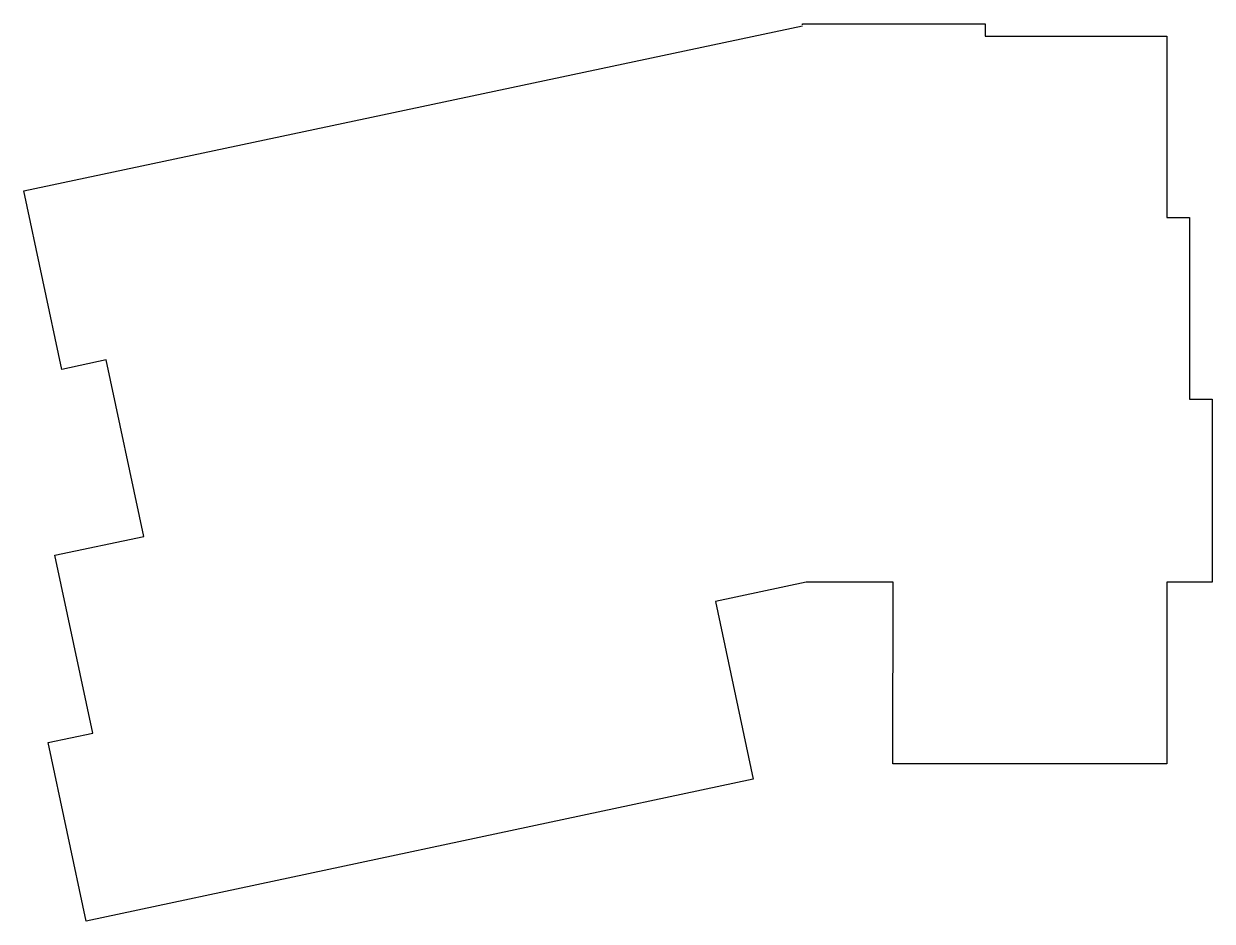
# Model space of a CAD drawing. Extents: x 142 to 267, y -93 to 1.
import ezdxf

# ---------------------------------------------------------------- set-up
doc = ezdxf.new("R2010")
doc.units = 0
doc.layers.add('BLACK', color=7, linetype='CONTINUOUS')

msp = doc.modelspace()

# ---------------------------------------------------------------- linework, layer by layer
at = {"layer": 'BLACK', "linetype": 'CONTINUOUS'}
for p, q in [((142.037, -16.637), (223.749, 0.6858)), ((223.749, 0.889), (242.926, 0.889)), ((223.749, 0.762), (223.749, 0.889)), ((242.926, 0.889), (242.926, -0.4064)), ((242.926, -0.4064), (261.976, -0.4064)), ((261.976, -0.4064), (261.976, -19.431)), ((146.025, -35.375), (142.037, -16.637)), ((261.976, -19.431), (264.363, -19.431)), ((264.363, -19.431), (264.363, -38.481)), ((150.7, -34.375), (146.025, -35.375)), ((154.625, -52.9), (150.7, -34.375)), ((264.363, -38.481), (266.751, -38.481)), ((266.751, -38.481), (266.751, -57.7088)), ((145.3, -54.875), (154.625, -52.9)), ((149.275, -73.525), (145.3, -54.875)), ((224.155, -57.6834), (214.63, -59.7408)), ((233.274, -57.6834), (224.155, -57.6834)), ((233.248, -76.7588), (233.274, -57.6834)), ((262.001, -57.7088), (261.976, -76.7588)), ((266.751, -57.7088), (262.001, -57.7088)), ((214.63, -59.7408), (218.592, -78.359)), ((144.6, -74.525), (149.275, -73.525)), ((148.59, -93.2688), (144.6, -74.525)), ((261.976, -76.7588), (233.248, -76.7588)), ((218.592, -78.359), (148.59, -93.2688))]:
    msp.add_line(p, q, dxfattribs=at)

doc.saveas('drawing.dxf')
